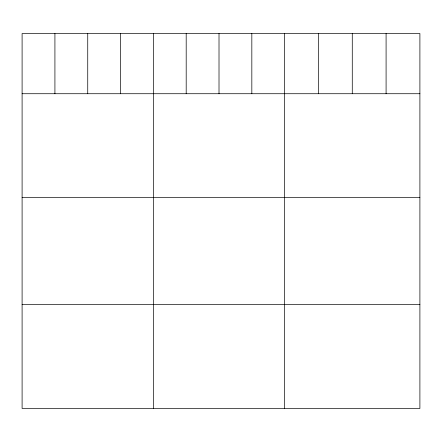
<?xml version="1.0" encoding="UTF-8"?>
<svg xmlns="http://www.w3.org/2000/svg" width="442" height="442" viewBox="0 0 442 442"><rect width="100%" height="100%" fill="white"/><g stroke="black" fill="none" stroke-linecap="round" stroke-linejoin="round"><path stroke-width="0.66" d="M419.9 93.726L419.9 408.452L22.1 408.452L22.1 33.548L419.9 33.548L419.9 93.726L22.1 93.726M22.1 197.585L419.9 197.585M22.1 304.593L419.9 304.593M386.087 33.548L386.087 93.726M352.274 33.548L352.274 93.726M318.461 33.548L318.461 93.726M284.648 33.548L284.648 408.452M251.829 33.548L251.829 93.726M219.011 33.548L219.011 93.726M186.192 33.548L186.192 93.726M153.374 33.548L153.374 408.452M120.555 33.548L120.555 93.726M87.737 33.548L87.737 93.726M54.919 33.548L54.919 93.726"/></g></svg>
